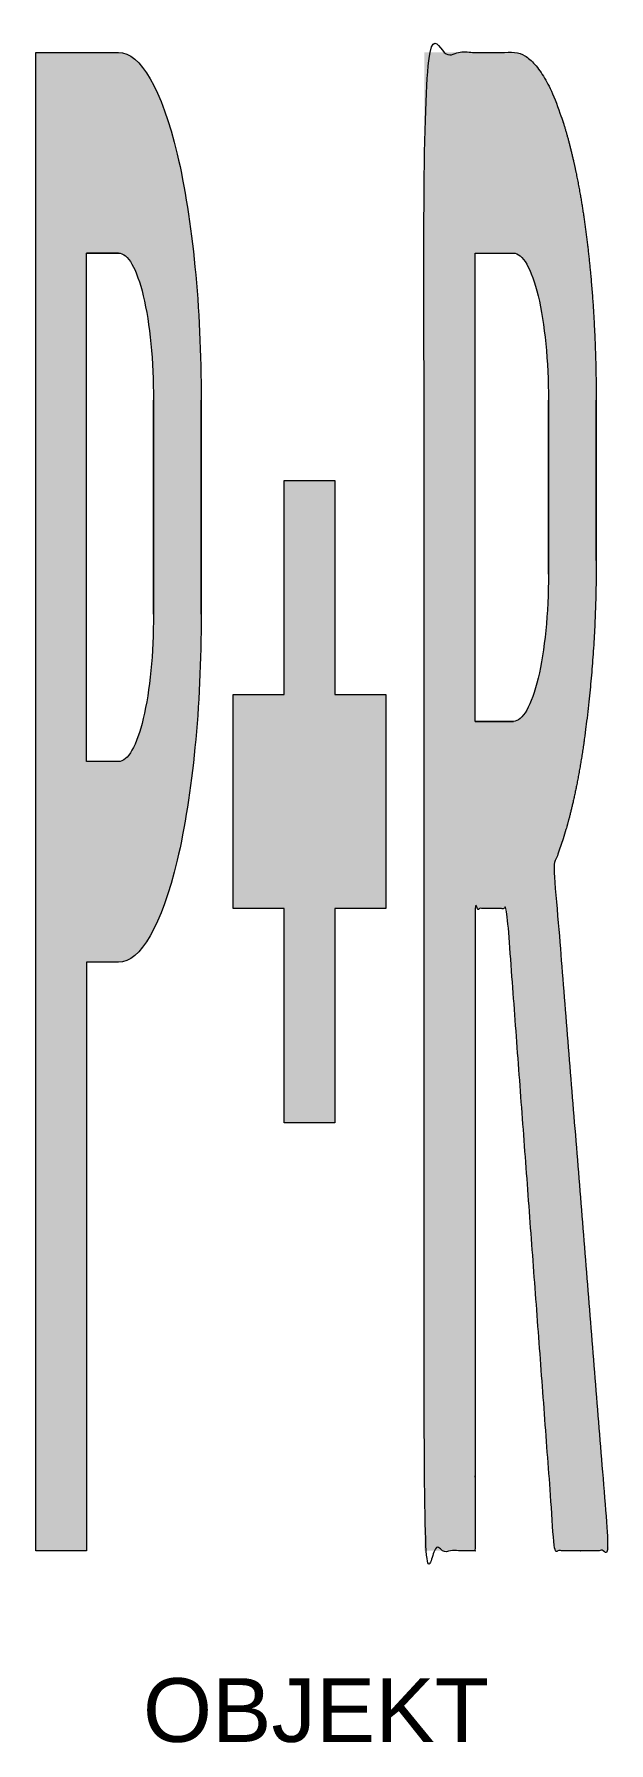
# Model space of a CAD drawing. Header units: metres. Extents: x -1.11 to 1.15, y -0.75 to 5.95.
import ezdxf
from ezdxf.enums import TextEntityAlignment as Align

# ---------------------------------------------------------------- set-up
doc = ezdxf.new("R2010")
doc.units = ezdxf.units.M
doc.layers.get('Defpoints').update_dxf_attribs({"color": 140, "lineweight": 5})
doc.styles.get("Standard").update_dxf_attribs({"font": 'arial.ttf'})

msp = doc.modelspace()

# ---------------------------------------------------------------- hatches: boundary and pattern name
at = {"lineweight": 0}
h = msp.add_hatch(color=0, dxfattribs=at)
h.dxf.hatch_style = 1
edge = h.paths.add_edge_path()
edge.add_spline(control_points=[(-0.5445085274182584, 2.709313422033057), (-0.4841840083897178, 2.965428002428789), (-0.4503175566597402, 3.312558912177044), (-0.4503175566597402, 3.674506308568242)], knot_values=[0, 0, 0, 0, 1, 1, 1, 1], weights=[1, 1, 1, 1], degree=3, periodic=0)
edge.add_line((-0.4503175566597402, 3.67450630856824), (-0.4503175566597402, 4.514816766796052))
edge.add_spline(control_points=[(-0.4503175566597402, 4.51481676679605), (-0.4503175566597402, 4.876764163187248), (-0.4841840083897178, 5.223894808354126), (-0.5445085274182584, 5.480009388749858)], knot_values=[8, 8, 8, 8, 9, 9, 9, 9], weights=[1, 1, 1, 1], degree=3, periodic=0)
edge.add_spline(control_points=[(-0.5445085274182584, 5.480009388749858), (-0.6058914072384023, 5.736124498308351), (-0.6884407973413427, 5.878998019387156), (-0.7752234895010015, 5.878998019387156)], knot_values=[7, 7, 7, 7, 8, 8, 8, 8], weights=[1, 1, 1, 1], degree=3, periodic=0)
edge.add_spline(control_points=[(-0.7752234895010015, 5.878998019387156), (-0.8835254671147363, 5.878998019387156), (-0.9918274447284712, 5.878998019387156), (-1.100129422342149, 5.878998019387156)], knot_values=[6, 6, 6, 6, 7, 7, 7, 7], weights=[1, 1, 1, 1], degree=3, periodic=0)
edge.add_spline(control_points=[(-1.100129422342149, 5.878998019387156), (-1.100129422342149, 3.919332012924771), (-1.100129422342149, 1.959666006462387), (-1.100129422342149, 1.77635683940025e-15)], knot_values=[5, 5, 5, 5, 6, 6, 6, 6], weights=[1, 1, 1, 1], degree=3, periodic=0)
edge.add_spline(control_points=[(-1.100129422342149, 1.77635683940025e-15), (-1.033454914951278, 1.77635683940025e-15), (-0.9667804075604063, 1.77635683940025e-15), (-0.9001059001695348, -5.329070518200751e-15)], knot_values=[4, 4, 4, 4, 5, 5, 5, 5], weights=[1, 1, 1, 1], degree=3, periodic=0)
edge.add_spline(control_points=[(-0.9001059001695348, -5.329070518200751e-15), (-0.9001059001695348, 0.7697554121925787), (-0.9001059001695348, 1.539510824385163), (-0.9001059001694212, 2.309266236577754)], knot_values=[3, 3, 3, 3, 4, 4, 4, 4], weights=[1, 1, 1, 1], degree=3, periodic=0)
edge.add_spline(control_points=[(-0.9001059001694212, 2.309266236577754), (-0.8584784299465578, 2.309266236577754), (-0.8168509597236944, 2.309266236577754), (-0.7752234895008878, 2.309266236577754)], knot_values=[2, 2, 2, 2, 3, 3, 3, 3], weights=[1, 1, 1, 1], degree=3, periodic=0)
edge.add_spline(control_points=[(-0.7752234895008878, 2.309266236577754), (-0.6884407973413427, 2.309266236577754), (-0.6058914072384023, 2.453198577055941), (-0.5445085274182584, 2.709313422033057)], knot_values=[1, 1, 1, 1, 2, 2, 2, 2], weights=[1, 1, 1, 1], degree=3, periodic=0)
edge = h.paths.add_edge_path(flags=16)
edge.add_spline(control_points=[(-0.7752234895008878, 3.096660419098528), (-0.8168509597236944, 3.096660419098528), (-0.8584784299465578, 3.096660419098528), (-0.9001059001694212, 3.096660419098528)], knot_values=[2, 2, 2, 2, 3, 3, 3, 3], weights=[1, 1, 1, 1], degree=3, periodic=0)
edge.add_spline(control_points=[(-0.9001059001694212, 3.096660419098528), (-0.9001059001695348, 3.761641652427864), (-0.9001059001695348, 4.426622885757196), (-0.9001059001695348, 5.091604119086528)], knot_values=[3, 3, 3, 3, 4, 4, 4, 4], weights=[1, 1, 1, 1], degree=3, periodic=0)
edge.add_line((-0.9001059001695348, 5.091604119086524), (-0.7670210211192512, 5.091604119086524))
edge.add_spline(control_points=[(-0.7752234895008878, 5.091604119086524), (-0.7381820965059087, 5.091604119086524), (-0.7032573545394025, 5.031279317837877), (-0.677857524561261, 4.923330203589307)], knot_values=[0, 0, 0, 0, 1, 1, 1, 1], degree=3, periodic=0)
edge.add_spline(control_points=[(-0.677857524561261, 4.923330203589307), (-0.6513993867076233, 4.81432279910411), (-0.6376411903013941, 4.667215623193576), (-0.6376411903013941, 4.51481676679605)], knot_values=[1, 1, 1, 1, 2, 2, 2, 2], degree=3, periodic=0)
edge.add_line((-0.6376411903013941, 4.51481676679605), (-0.6376411903013941, 3.674506308568241))
edge.add_spline(control_points=[(-0.6376411903013941, 3.674506308568242), (-0.6376411903013941, 3.521048897352719), (-0.6513993867076233, 3.374999994040044), (-0.677857524561261, 3.265992607193612)], knot_values=[0, 0, 0, 0, 1, 1, 1, 1], weights=[1, 1, 1, 1], degree=3, periodic=0)
edge.add_spline(control_points=[(-0.677857524561261, 3.265992607193612), (-0.7032573545394025, 3.1580432107249), (-0.7381820965059087, 3.096660419098528), (-0.7752234895008878, 3.096660419098528)], knot_values=[1, 1, 1, 1, 2, 2, 2, 2], weights=[1, 1, 1, 1], degree=3, periodic=0)
h = msp.add_hatch(color=0, dxfattribs=at)
h.dxf.hatch_style = 1
edge = h.paths.add_edge_path()
edge.add_spline(control_points=[(0.42491776195908, 5.878998019387156), (0.42491776195908, 3.919332012924771), (0.42491776195908, 1.959666006462387), (0.42491776195908, 1.77635683940025e-15)], knot_values=[7.137693216999342, 7.137693216999342, 7.137693216999342, 7.137693216999342, 8.137693216999342, 8.137693216999342, 8.137693216999342, 8.137693216999342], weights=[1, 1, 1, 1], degree=3, periodic=0)
edge.add_spline(control_points=[(0.42491776195908, 1.77635683940025e-15), (0.4915922693499515, 1.77635683940025e-15), (0.5582667767408229, 1.77635683940025e-15), (0.6249412841316944, 1.77635683940025e-15)], knot_values=[6.137693216999343, 6.137693216999343, 6.137693216999343, 6.137693216999343, 7.137693216999343, 7.137693216999343, 7.137693216999343, 7.137693216999343], weights=[1, 1, 1, 1], degree=3, periodic=0)
edge.add_spline(control_points=[(0.6249412841316944, 1.77635683940025e-15), (0.6249412841316944, 0.8399576889360194), (0.6249412841316944, 1.679915377872037), (0.6249412841315807, 2.519873066808055)], knot_values=[5.137693216999343, 5.137693216999343, 5.137693216999343, 5.137693216999343, 6.137693216999343, 6.137693216999343, 6.137693216999343, 6.137693216999343], weights=[1, 1, 1, 1], degree=3, periodic=0)
edge.add_spline(control_points=[(0.6249412841315807, 2.519873066808055), (0.6665687543544441, 2.519873066808055), (0.7081962245773075, 2.519873066808055), (0.7498236948002277, 2.519873066808055)], knot_values=[4.137693216999343, 4.137693216999343, 4.137693216999343, 4.137693216999343, 5.137693216999343, 5.137693216999343, 5.137693216999343, 5.137693216999343], weights=[1, 1, 1, 1], degree=3, periodic=0)
edge.add_spline(control_points=[(0.7498236948002277, 2.519873066808055), (0.8122649060141502, 1.679915377872037), (0.8747061172280728, 0.8399576889360194), (0.937147328442109, 1.77635683940025e-15)], knot_values=[3.137693216999343, 3.137693216999343, 3.137693216999343, 3.137693216999343, 4.137693216999343, 4.137693216999343, 4.137693216999343, 4.137693216999343], weights=[1, 1, 1, 1], degree=3, periodic=0)
edge.add_spline(control_points=[(0.937147328442109, 1.77635683940025e-15), (1.008055120250788, 1.77635683940025e-15), (1.078962912059467, 1.77635683940025e-15), (1.14987070386809, -5.329070518200751e-15)], knot_values=[2.137693216999343, 2.137693216999343, 2.137693216999343, 2.137693216999343, 3.137693216999343, 3.137693216999343, 3.137693216999343, 3.137693216999343], weights=[1, 1, 1, 1], degree=3, periodic=0)
edge.add_spline(control_points=[(1.14987070386809, -5.329070518200751e-15), (1.077551799614696, 0.8971072725792038), (1.005232895361303, 1.794214545158413), (0.9329139911079101, 2.691321817737625)], knot_values=[1.137693216999343, 1.137693216999343, 1.137693216999343, 1.137693216999343, 2.137693216999343, 2.137693216999343, 2.137693216999343, 2.137693216999343], weights=[1, 1, 1, 1], degree=3, periodic=0)
edge.add_spline(control_points=[(0.9329139911079101, 2.691321817737625), (0.9837136334253391, 2.808796002723534), (1.02604668926864, 2.982361334126351), (1.054621460511669, 3.19190987412002)], knot_values=[0.1376932169993426, 0.1376932169993426, 0.1376932169993426, 0.1376932169993426, 1.137693216999343, 1.137693216999343, 1.137693216999343, 1.137693216999343], weights=[1, 1, 1, 1], degree=3, periodic=0)
edge.add_spline(control_points=[(1.054621460511669, 3.19190987412002), (1.085699588729029, 3.421749604245155), (1.100892904566309, 3.653182779808551), (1.10012942234215, 3.885112874217151)], knot_values=[0, 0, 0, 0, 0.1376932169993426, 0.1376932169993426, 0.1376932169993426, 0.1376932169993426], weights=[1, 0.99842067212939, 0.99842067212939, 1], degree=3, periodic=0)
edge.add_line((1.10012942234215, 3.885112874217178), (1.10012942234215, 4.514816766796042))
edge.add_spline(control_points=[(1.10012942234215, 4.51481676679605), (1.10012942234215, 4.876764163187248), (1.066263041167133, 5.223894808354126), (1.00488016134699, 5.480009388749858)], knot_values=[10.13769321699934, 10.13769321699934, 10.13769321699934, 10.13769321699934, 11.13769321699934, 11.13769321699934, 11.13769321699934, 11.13769321699934], weights=[1, 1, 1, 1], degree=3, periodic=0)
edge.add_spline(control_points=[(1.00488016134699, 5.480009388749858), (0.9434972638881054, 5.736124498308351), (0.8609478561463111, 5.878998019387156), (0.7752235247785966, 5.878998019387156)], knot_values=[9.137693216999342, 9.137693216999342, 9.137693216999342, 9.137693216999342, 10.13769321699934, 10.13769321699934, 10.13769321699934, 10.13769321699934], weights=[1, 1, 1, 1], degree=3, periodic=0)
edge.add_spline(control_points=[(0.7752235247785966, 5.878998019387156), (0.65845493717211, 5.878998019387156), (0.5416863495656234, 5.878998019387156), (0.42491776195908, 5.878998019387156)], knot_values=[8.137693216999342, 8.137693216999342, 8.137693216999342, 8.137693216999342, 9.137693216999342, 9.137693216999342, 9.137693216999342, 9.137693216999342], weights=[1, 1, 1, 1], degree=3, periodic=0)
edge = h.paths.add_edge_path(flags=16)
edge.add_spline(control_points=[(0.6249412841316944, 3.254350955983019), (0.6249412841316944, 3.86676867701752), (0.6249412841316944, 4.47918639805202), (0.6249412841316944, 5.09160411908652)], knot_values=[0, 0, 0, 0, 1, 1, 1, 1], weights=[1, 1, 1, 1], degree=3, periodic=0)
edge.add_spline(control_points=[(0.6249412841316944, 5.09160411908652), (0.6750353643473663, 5.091604119086524), (0.7251294445629815, 5.091604119086524), (0.7752235247785966, 5.091604119086524)], knot_values=[1, 1, 1, 1, 2, 2, 2, 2], weights=[1, 1, 1, 1], degree=3, periodic=0)
edge.add_spline(control_points=[(0.7752235247785966, 5.091604119086524), (0.8112065746204853, 5.091604119086524), (0.8461312989483649, 5.031279317837877), (0.8725894368018889, 4.923330203589307)], knot_values=[2, 2, 2, 2, 3, 3, 3, 3], weights=[1, 1, 1, 1], degree=3, periodic=0)
edge.add_spline(control_points=[(0.8725894368018889, 4.923330203589307), (0.8979892667800304, 4.81432279910411), (0.9128058239779766, 4.667215623193576), (0.9128058239779766, 4.51481676679605)], knot_values=[3, 3, 3, 3, 4, 4, 4, 4], weights=[1, 1, 1, 1], degree=3, periodic=0)
edge.add_line((0.9128058239779766, 4.514816766796056), (0.9128058239779766, 3.832196598510119))
edge.add_spline(control_points=[(0.9128058239779766, 3.832196598510121), (0.9128058239779766, 3.678739451875975), (0.8979892667800304, 3.531632258326679), (0.8725894368018889, 3.423683144078106)], knot_values=[0, 0, 0, 0, 1, 1, 1, 1], degree=3, periodic=0)
edge.add_spline(control_points=[(0.8725894368018889, 3.423683144078106), (0.8461312989483649, 3.31573376524816), (0.8112065746204853, 3.254350955983023), (0.7752235247784829, 3.254350955983023)], knot_values=[1, 1, 1, 1, 2, 2, 2, 2], degree=3, periodic=0)
edge.add_line((0.7752235247784831, 3.254350955983023), (0.6249412841316946, 3.254350955983023))
h = msp.add_hatch(color=0, dxfattribs=at)
h.dxf.hatch_style = 1
h.paths.add_polyline_path([(-0.3243766266917301, 3.35912495878023), (-0.3243766266917301, 2.519872790789046), (-0.1243531045191158, 2.519872790789046), (-0.1243531045191157, 1.679562350199992), (0.07461210977811594, 1.679562350199992), (0.07461210977811594, 2.519872790789046), (0.2746355966732498, 2.519872790789046), (0.2746355966732498, 3.35912495878023), (0.07461210977811605, 3.35912495878023), (0.07461210977811605, 4.199435399369284), (-0.1243531045191157, 4.199435399369284), (-0.1243531045191157, 3.35912495878023)])

# ---------------------------------------------------------------- linework, layer by layer
at = {"color": 0, "lineweight": 0}
for points in [[(-0.9001059001695348, 5.091604119086524), (-0.7752234895008878, 5.091604119086524), (-0.9001059001695348, 5.091604119086524)], [(-0.6376411903013941, 4.51481676679605), (-0.6376411903013941, 3.674506308568242), (-0.6376411903013941, 4.51481676679605)], [(-0.4503175566597402, 4.51481676679605), (-0.4503175566597402, 3.674506308568242), (-0.4503175566597402, 4.51481676679605)], [(0.9128058239779766, 4.51481676679605), (0.9128058239779766, 3.832196598510121), (0.9128058239779766, 4.51481676679605)], [(1.10012942234215, 4.51481676679605), (1.10012942234215, 3.885112874217162), (1.10012942234215, 4.51481676679605)], [(-0.3243766266917301, 2.519872790789046), (-0.3243766266917301, 3.35912495878023), (-0.1243531045191157, 3.35912495878023), (-0.1243531045191157, 4.199435399369284), (0.07461210977811605, 4.199435399369284), (0.07461210977811605, 3.35912495878023), (0.2746355966732499, 3.35912495878023), (0.2746355966732499, 2.519872790789046), (0.07461210977811605, 2.519872790789046), (0.07461210977811605, 1.679562350199992), (-0.1243531045191157, 1.679562350199992), (-0.1243531045191157, 2.519872790789046), (-0.3243766266917301, 2.519872790789046)], [(0.7752235247784829, 3.254350955983023), (0.6249412841316944, 3.254350955983023), (0.7752235247784829, 3.254350955983023)]]:
    msp.add_lwpolyline(points, close=True, dxfattribs=at)
for points, knots in [([(-0.4503175566597402, 3.674506308568242), (-0.4503175566597402, 3.312558912177044), (-0.4841840083897178, 2.965428002428789), (-0.5445085274182584, 2.709313422033057), (-0.6058914072384023, 2.453198577055941), (-0.6884407973413427, 2.309266236577754), (-0.7752234895008878, 2.309266236577754), (-0.8168509597236944, 2.309266236577754), (-0.8584784299465578, 2.309266236577754), (-0.9001059001694212, 2.309266236577754), (-0.9001059001695348, 1.539510824385163), (-0.9001059001695348, 0.7697554121925787), (-0.9001059001695348, -5.329070518200751e-15), (-0.9667804075604063, 1.77635683940025e-15), (-1.033454914951278, 1.77635683940025e-15), (-1.100129422342149, 1.77635683940025e-15), (-1.100129422342149, 1.959666006462387), (-1.100129422342149, 3.919332012924771), (-1.100129422342149, 5.878998019387156), (-0.9918274447284712, 5.878998019387156), (-0.8835254671147363, 5.878998019387156), (-0.7752234895010015, 5.878998019387156), (-0.6884407973413427, 5.878998019387156), (-0.6058914072384023, 5.736124498308351), (-0.5445085274182584, 5.480009388749858), (-0.4841840083897178, 5.223894808354126), (-0.4503175566597402, 4.876764163187248), (-0.4503175566597402, 4.51481676679605)], [0, 0, 0, 0, 1, 1, 1, 2, 2, 2, 3, 3, 3, 4, 4, 4, 5, 5, 5, 6, 6, 6, 7, 7, 7, 8, 8, 8, 9, 9, 9, 9]), ([(0.6249412841316944, 3.254350955983019), (0.6249412841316944, 3.86676867701752), (0.6249412841316944, 4.47918639805202), (0.6249412841316944, 5.09160411908652), (0.6750353643473663, 5.091604119086524), (0.7251294445629815, 5.091604119086524), (0.7752235247785966, 5.091604119086524), (0.8112065746204853, 5.091604119086524), (0.8461312989483649, 5.031279317837877), (0.8725894368018889, 4.923330203589307), (0.8979892667800304, 4.81432279910411), (0.9128058239779766, 4.667215623193576), (0.9128058239779766, 4.51481676679605)], [0, 0, 0, 0, 1, 1, 1, 2, 2, 2, 3, 3, 3, 4, 4, 4, 4]), ([(-0.6376411903013941, 3.674506308568242), (-0.6376411903013941, 3.521048897352719), (-0.6513993867076233, 3.374999994040044), (-0.677857524561261, 3.265992607193612), (-0.7032573545394025, 3.1580432107249), (-0.7381820965059087, 3.096660419098528), (-0.7752234895008878, 3.096660419098528), (-0.8168509597236944, 3.096660419098528), (-0.8584784299465578, 3.096660419098528), (-0.9001059001694212, 3.096660419098528), (-0.9001059001695348, 3.761641652427864), (-0.9001059001695348, 4.426622885757196), (-0.9001059001695348, 5.091604119086528)], [0, 0, 0, 0, 1, 1, 1, 2, 2, 2, 3, 3, 3, 4, 4, 4, 4]), ([(-0.7752234895008878, 5.091604119086524), (-0.7381820965059087, 5.091604119086524), (-0.7032573545394025, 5.031279317837877), (-0.677857524561261, 4.923330203589307), (-0.6513993867076233, 4.81432279910411), (-0.6376411903013941, 4.667215623193576), (-0.6376411903013941, 4.51481676679605)], [0, 0, 0, 0, 1, 1, 1, 2, 2, 2, 2]), ([(0.9128058239779766, 3.832196598510121), (0.9128058239779766, 3.678739451875975), (0.8979892667800304, 3.531632258326679), (0.8725894368018889, 3.423683144078106), (0.8461312989483649, 3.31573376524816), (0.8112065746204853, 3.254350955983023), (0.7752235247784829, 3.254350955983023)], [0, 0, 0, 0, 1, 1, 1, 2, 2, 2, 2])]:
    msp.add_open_spline(points, degree=3, knots=knots, dxfattribs=at)
msp.add_rational_spline([(1.10012942234215, 3.885112874217151), (1.100892904566309, 3.653182779808551), (1.085699588729029, 3.421749604245155), (1.054621460511669, 3.19190987412002), (1.02604668926864, 2.982361334126351), (0.9837136334253391, 2.808796002723534), (0.9329139911079101, 2.691321817737625), (1.005232895361303, 1.794214545158413), (1.077551799614696, 0.8971072725792038), (1.14987070386809, -5.329070518200751e-15), (1.078962912059467, 1.77635683940025e-15), (1.008055120250788, 1.77635683940025e-15), (0.937147328442109, 1.77635683940025e-15), (0.8747061172280728, 0.8399576889360194), (0.8122649060141502, 1.679915377872037), (0.7498236948002277, 2.519873066808055), (0.7081962245773075, 2.519873066808055), (0.6665687543544441, 2.519873066808055), (0.6249412841315807, 2.519873066808055), (0.6249412841316944, 1.679915377872037), (0.6249412841316944, 0.8399576889360194), (0.6249412841316944, 1.77635683940025e-15), (0.5582667767408229, 1.77635683940025e-15), (0.4915922693499515, 1.77635683940025e-15), (0.42491776195908, 1.77635683940025e-15), (0.42491776195908, 1.959666006462387), (0.42491776195908, 3.919332012924771), (0.42491776195908, 5.878998019387156), (0.5416863495656234, 5.878998019387156), (0.65845493717211, 5.878998019387156), (0.7752235247785966, 5.878998019387156), (0.8609478561463111, 5.878998019387156), (0.9434972638881054, 5.736124498308351), (1.00488016134699, 5.480009388749858), (1.066263041167133, 5.223894808354126), (1.10012942234215, 4.876764163187248), (1.10012942234215, 4.51481676679605)], [1, 0.99842067212939, 0.99842067212939, 1, 1, 1, 1, 1, 1, 1, 1, 1, 1, 1, 1, 1, 1, 1, 1, 1, 1, 1, 1, 1, 1, 1, 1, 1, 1, 1, 1, 1, 1, 1, 1, 1, 1], degree=3, knots=[0, 0, 0, 0, 0.1376932169993426, 0.1376932169993426, 0.1376932169993426, 1.137693216999343, 1.137693216999343, 1.137693216999343, 2.137693216999343, 2.137693216999343, 2.137693216999343, 3.137693216999343, 3.137693216999343, 3.137693216999343, 4.137693216999343, 4.137693216999343, 4.137693216999343, 5.137693216999343, 5.137693216999343, 5.137693216999343, 6.137693216999343, 6.137693216999343, 6.137693216999343, 7.137693216999343, 7.137693216999343, 7.137693216999343, 8.137693216999342, 8.137693216999342, 8.137693216999342, 9.137693216999342, 9.137693216999342, 9.137693216999342, 10.13769321699934, 10.13769321699934, 10.13769321699934, 11.13769321699934, 11.13769321699934, 11.13769321699934, 11.13769321699934], dxfattribs=at)

# ---------------------------------------------------------------- texts
at = {"layer": 'Defpoints'}
msp.add_attdef('OBJEKT', text='657-81', height=0.25, dxfattribs=at).set_placement((4.440892098500626e-16, -0.4999999999999995), align=Align.TOP_CENTER)

doc.saveas('drawing.dxf')
